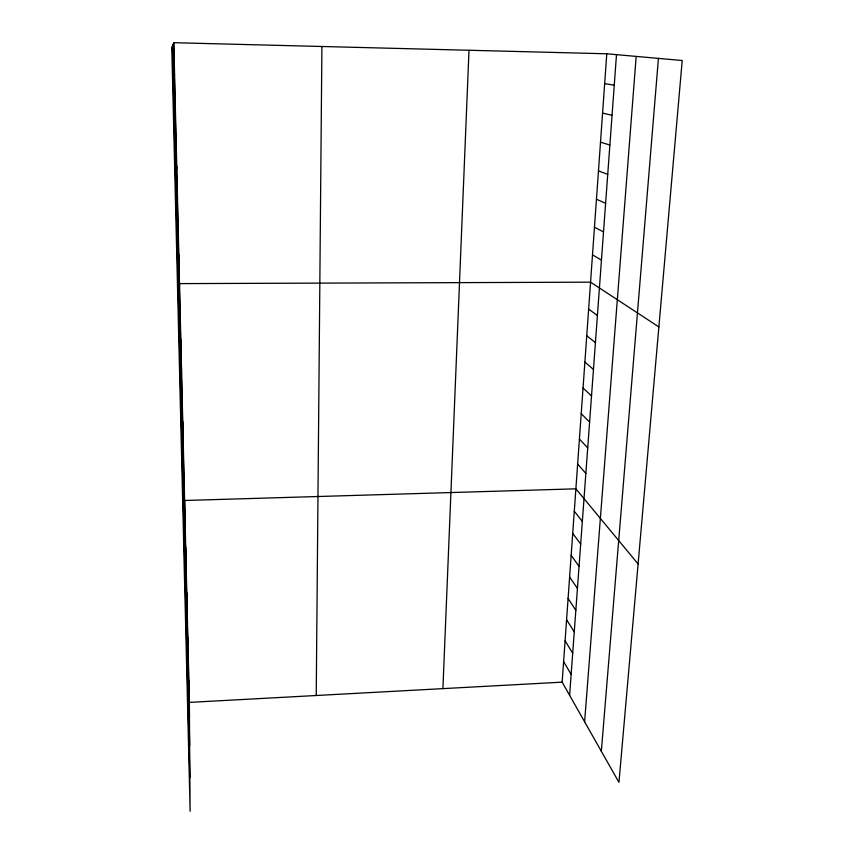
<?xml version="1.0" encoding="UTF-8"?>
<svg xmlns="http://www.w3.org/2000/svg" width="854" height="854" viewBox="0 0 854 854"><rect width="100%" height="100%" fill="white"/><g stroke="black" fill="none" stroke-linecap="round" stroke-linejoin="round"><path stroke-width="1.28" d="M183.984 484.634L183.994 474.568M183.354 457.872L183.375 448.318M182.713 430.768L182.756 421.748M182.062 403.301L182.115 394.826M181.411 375.482L181.475 367.562M316.226 695.508L321.905 46.49M180.738 347.29L180.824 339.945M180.066 318.723L180.173 311.966M178.593 331.395L179.5 283.613L590.562 282.172L658.872 326.933M178.689 260.427L178.828 254.898M177.995 230.676L178.144 225.787M177.28 200.53L177.451 196.303M442.906 688.634L469.006 50.269M176.554 169.957L176.746 166.413M175.828 138.967L176.031 136.106M562.145 682.154L606.788 53.791L682.218 60.517L618.958 782.36L562.145 682.154L189.364 702.394L190.111 811.3L171.782 47.749L173.832 42.7L606.788 53.791M569.618 695.327L616.492 54.656M584.616 721.779L636.177 56.417M601.333 751.274L658.423 58.403M175.081 107.54L175.305 105.394M174.333 75.664L174.568 74.266M604.664 83.649L614.261 85.186M602.572 113.112L612.062 115.311M600.501 142.191L609.884 145.031M598.462 170.907L607.738 174.365M596.455 199.249L605.614 203.327M594.459 227.239L603.522 231.904M592.505 254.876L601.462 260.118M588.652 309.127L597.416 315.478M586.751 335.739L595.43 342.635M584.894 362.043L593.466 369.451M583.047 388.015L591.523 395.925M581.222 413.678L589.612 422.089M579.418 439.031L587.723 447.923M577.646 464.074L585.855 473.436M638.098 563.982L575.884 488.83L184.603 500.487L184.603 581.969M574.294 511.236L582.343 521.463M572.714 533.408L580.688 544.03M571.155 555.346L579.055 566.351M569.618 577.037L577.443 588.438M568.091 598.505L575.842 610.279M566.586 619.748L574.262 631.885M565.092 640.767L572.692 653.257M563.608 661.572L571.145 674.404M173.832 42.7L189.364 702.394M173.565 43.34L189.46 716.623M173.031 44.654L189.663 745.275M172.433 46.148L189.876 777.343M188.851 680.937L188.947 694.804M188.35 659.245L188.424 672.738M187.827 637.319L187.901 650.417M187.304 615.147L187.368 627.85M186.78 592.729L186.823 605.027M186.247 570.056L186.279 581.937M185.702 547.126L185.734 558.58M185.158 523.94L185.169 534.956"/></g></svg>
